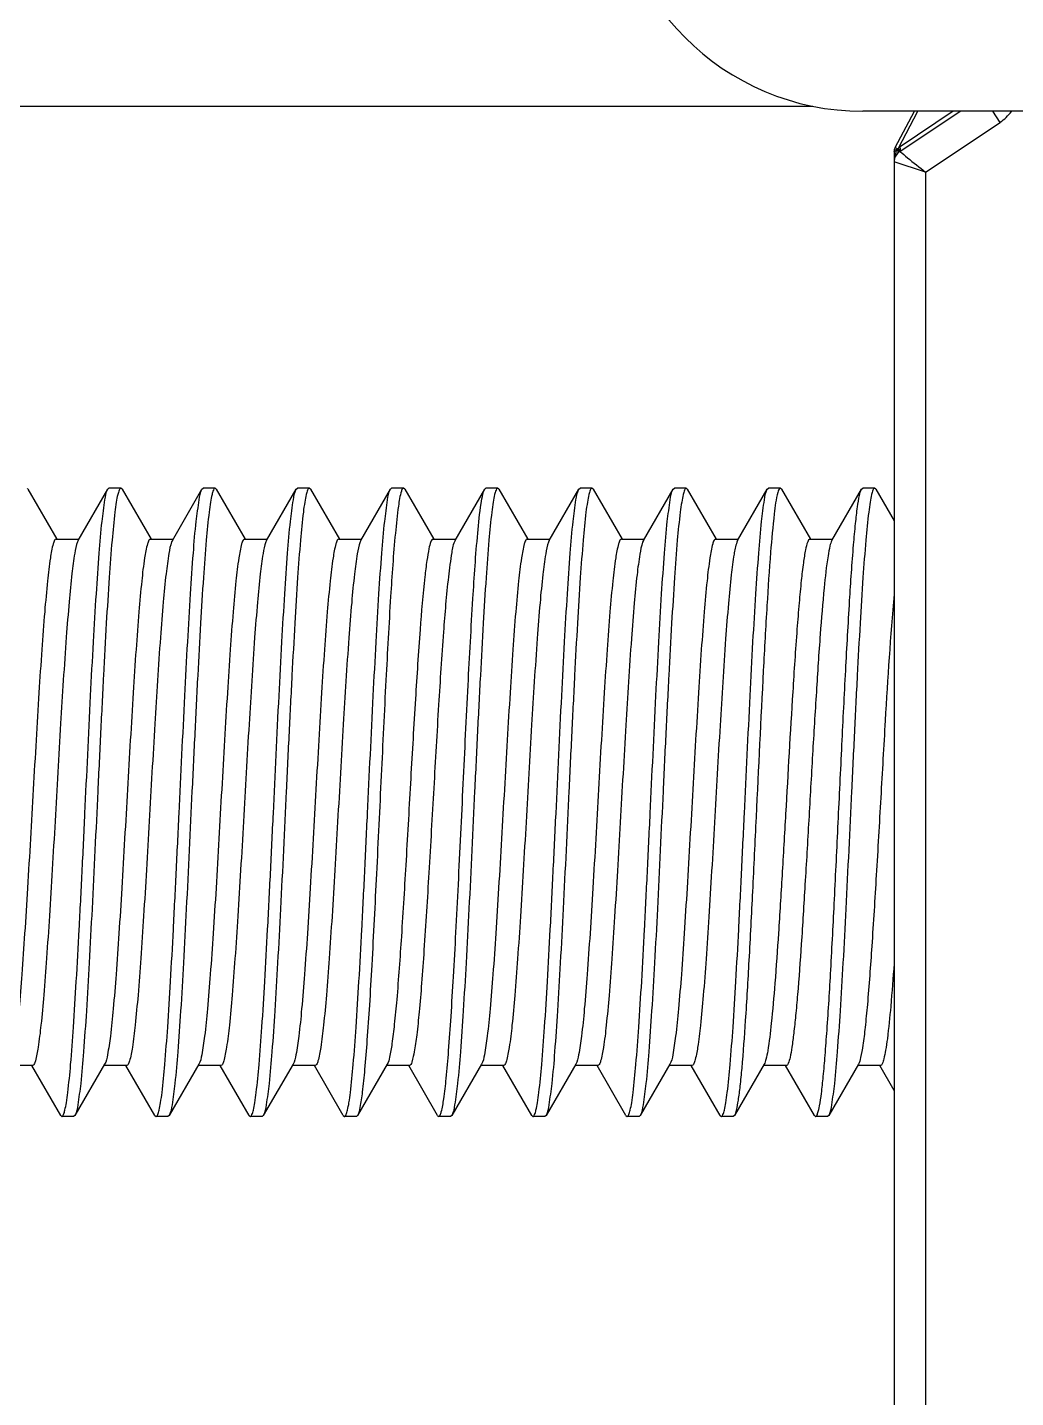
# Model space of a CAD drawing. Extents: x 1247970 to 1725648, y 860327 to 1277876.
# Drawn here: x 1334875.7 to 1334955.8, y 1196593.6 to 1196704.6 of the extents above; entities that cross this region are included whole.
import ezdxf

# ---------------------------------------------------------------- set-up
doc = ezdxf.new("R2010")
doc.units = 0
doc.header["$LTSCALE"] = 1000
doc.header["$MEASUREMENT"] = 0
doc.layers.get('0').update_dxf_attribs({"color": 254})
doc.layers.add('TK', color=4, linetype='Continuous')

# ---------------------------------------------------------------- blocks, each defined once
blk = doc.blocks.new('A$C63786A89')
at = {"linetype": 'Continuous'}
for p, q in [((-1986.26, 4054.46), (1922.29, 4054.46)), ((1941.61, 4054.06), (1926.34, 4054.06)), ((1928.97, 4051.12), (1930.52, 4054.06)), ((1929.23, 4051.08), (1930.8, 4054.06)), ((1929.34, 4050.79), (1934.23, 4054.06)), ((1933.68, 4054.06), (1929.37, 4051.19)), ((1937.48, 4053.16), (1936.88, 4054.06)), ((1931.43, 4049.13), (1937.48, 4053.16)), ((1928.88, 4050.76), (1928.88, 3946.18)), ((1928.97, 4051.12), (1929.18, 4051.01)), ((1929.04, 4050.95), (1929.09, 4050.97)), ((1929.09, 4050.97), (1929.16, 4051)), ((1929.18, 4051.01), (1929.16, 4051)), ((1929.21, 4050.86), (1929.16, 4051)), ((1929.23, 4051.08), (1929.18, 4051.01)), ((1929.23, 4050.88), (1929.18, 4051.01)), ((1929.28, 4050.93), (1929.23, 4051.08)), ((1929.41, 4051.01), (1929.37, 4051.19)), ((1931.43, 4049.13), (1928.88, 4049.95)), ((1931.43, 4049.13), (1931.43, 3946.99)), ((1858.68, 4023.43), (1858.64, 4023.48)), ((1858.68, 4023.43), (1861.02, 4019.39)), ((1862.75, 4019.29), (1865.15, 4023.43)), ((1865.15, 4023.43), (1865.25, 4023.51)), ((1866.21, 4023.51), (1865.25, 4023.51)), ((1866.21, 4023.51), (1865.25, 4023.51)), ((1866.21, 4023.51), (1866.2, 4023.51)), ((1866.31, 4023.43), (1866.21, 4023.51)), ((1866.31, 4023.43), (1868.66, 4019.39)), ((1870.39, 4019.29), (1872.79, 4023.43)), ((1872.79, 4023.43), (1872.89, 4023.51)), ((1873.85, 4023.51), (1872.89, 4023.51)), ((1873.85, 4023.51), (1872.89, 4023.51)), ((1873.85, 4023.51), (1873.83, 4023.51)), ((1873.95, 4023.43), (1873.85, 4023.51)), ((1873.95, 4023.43), (1876.3, 4019.39)), ((1878.03, 4019.29), (1880.43, 4023.43)), ((1880.43, 4023.43), (1880.53, 4023.51)), ((1881.48, 4023.51), (1880.53, 4023.51)), ((1881.48, 4023.51), (1880.53, 4023.51)), ((1881.48, 4023.51), (1881.47, 4023.51)), ((1881.58, 4023.43), (1881.48, 4023.51)), ((1881.58, 4023.43), (1883.93, 4019.39)), ((1885.66, 4019.29), (1888.06, 4023.43)), ((1888.06, 4023.43), (1888.16, 4023.51)), ((1889.12, 4023.51), (1888.16, 4023.51)), ((1889.12, 4023.51), (1888.16, 4023.51)), ((1889.22, 4023.43), (1889.12, 4023.51)), ((1889.22, 4023.43), (1891.57, 4019.39)), ((1893.3, 4019.29), (1895.7, 4023.43)), ((1895.7, 4023.43), (1895.8, 4023.51)), ((1896.75, 4023.51), (1895.8, 4023.51)), ((1896.75, 4023.51), (1895.8, 4023.51)), ((1896.75, 4023.51), (1896.74, 4023.51)), ((1896.85, 4023.43), (1896.75, 4023.51)), ((1896.85, 4023.43), (1899.2, 4019.39)), ((1900.93, 4019.29), (1903.33, 4023.43)), ((1903.33, 4023.43), (1903.43, 4023.51)), ((1904.39, 4023.51), (1903.43, 4023.51)), ((1904.39, 4023.51), (1903.43, 4023.51)), ((1904.39, 4023.51), (1904.37, 4023.51)), ((1904.49, 4023.43), (1904.39, 4023.51)), ((1904.49, 4023.43), (1906.84, 4019.39)), ((1908.57, 4019.29), (1910.97, 4023.43)), ((1910.97, 4023.43), (1911.07, 4023.51)), ((1912.02, 4023.51), (1911.07, 4023.51)), ((1912.02, 4023.51), (1911.07, 4023.51)), ((1912.02, 4023.51), (1912.01, 4023.51)), ((1912.12, 4023.43), (1912.02, 4023.51)), ((1912.12, 4023.43), (1914.47, 4019.39)), ((1916.2, 4019.29), (1918.6, 4023.43)), ((1918.6, 4023.43), (1918.7, 4023.51)), ((1919.66, 4023.51), (1918.7, 4023.51)), ((1919.66, 4023.51), (1918.7, 4023.51)), ((1919.76, 4023.43), (1919.66, 4023.51)), ((1919.76, 4023.43), (1922.11, 4019.39)), ((1923.84, 4019.29), (1926.24, 4023.43)), ((1926.24, 4023.43), (1926.34, 4023.51)), ((1927.29, 4023.51), (1926.34, 4023.51)), ((1927.29, 4023.51), (1926.34, 4023.51)), ((1927.29, 4023.51), (1927.28, 4023.51)), ((1927.39, 4023.43), (1927.29, 4023.51)), ((1927.39, 4023.43), (1928.88, 4020.87)), ((1860.97, 4019.39), (1862.81, 4019.39)), ((1862.75, 4019.29), (1862.7, 4019.18)), ((1868.6, 4019.39), (1870.45, 4019.39)), ((1870.39, 4019.29), (1870.33, 4019.17)), ((1876.24, 4019.39), (1878.09, 4019.39)), ((1878.03, 4019.29), (1877.97, 4019.17)), ((1883.87, 4019.39), (1885.72, 4019.39)), ((1885.66, 4019.29), (1885.6, 4019.16)), ((1891.51, 4019.39), (1893.36, 4019.39)), ((1899.14, 4019.39), (1900.99, 4019.39)), ((1900.93, 4019.29), (1900.87, 4019.15)), ((1906.78, 4019.39), (1908.63, 4019.39)), ((1908.57, 4019.29), (1908.5, 4019.14)), ((1914.41, 4019.39), (1916.26, 4019.39)), ((1916.2, 4019.29), (1916.14, 4019.14)), ((1922.05, 4019.39), (1923.9, 4019.39)), ((1859.06, 3976.73), (1857.21, 3976.73)), ((1861.34, 3972.7), (1859, 3976.73)), ((1864.9, 3976.84), (1862.49, 3972.7)), ((1866.69, 3976.73), (1864.84, 3976.73)), ((1868.97, 3972.7), (1866.63, 3976.73)), ((1872.54, 3976.84), (1870.13, 3972.7)), ((1874.33, 3976.73), (1872.48, 3976.73)), ((1876.61, 3972.7), (1874.27, 3976.73)), ((1880.17, 3976.84), (1877.76, 3972.7)), ((1881.96, 3976.73), (1880.11, 3976.73)), ((1884.24, 3972.7), (1881.9, 3976.73)), ((1887.81, 3976.84), (1885.4, 3972.7)), ((1889.6, 3976.73), (1887.75, 3976.73)), ((1891.88, 3972.7), (1889.54, 3976.73)), ((1895.44, 3976.84), (1893.03, 3972.7)), ((1897.23, 3976.73), (1895.38, 3976.73)), ((1899.51, 3972.7), (1897.17, 3976.73)), ((1903.08, 3976.84), (1900.67, 3972.7)), ((1904.87, 3976.73), (1903.02, 3976.73)), ((1907.15, 3972.7), (1904.81, 3976.73)), ((1910.71, 3976.84), (1908.31, 3972.7)), ((1912.5, 3976.73), (1910.66, 3976.73)), ((1914.78, 3972.7), (1912.44, 3976.73)), ((1918.35, 3976.84), (1915.94, 3972.7)), ((1920.14, 3976.73), (1918.29, 3976.73)), ((1922.42, 3972.7), (1920.08, 3976.73)), ((1925.99, 3976.84), (1923.58, 3972.7)), ((1927.78, 3976.73), (1925.93, 3976.73)), ((1928.88, 3974.72), (1927.72, 3976.73)), ((1861.34, 3972.7), (1861.44, 3972.61)), ((1862.39, 3972.61), (1861.44, 3972.61)), ((1862.39, 3972.61), (1861.44, 3972.61)), ((1861.44, 3972.61), (1861.45, 3972.61)), ((1862.49, 3972.7), (1862.39, 3972.61)), ((1868.97, 3972.7), (1869.07, 3972.61)), ((1870.03, 3972.61), (1869.07, 3972.61)), ((1870.03, 3972.61), (1869.07, 3972.61)), ((1869.07, 3972.61), (1869.09, 3972.61)), ((1870.13, 3972.7), (1870.03, 3972.61)), ((1876.61, 3972.7), (1876.71, 3972.61)), ((1877.66, 3972.61), (1876.71, 3972.61)), ((1877.66, 3972.61), (1876.71, 3972.61)), ((1876.71, 3972.61), (1876.72, 3972.61)), ((1877.76, 3972.7), (1877.66, 3972.61)), ((1884.24, 3972.7), (1884.34, 3972.61)), ((1885.3, 3972.61), (1884.34, 3972.61)), ((1885.3, 3972.61), (1884.34, 3972.61)), ((1884.34, 3972.61), (1884.36, 3972.61)), ((1885.4, 3972.7), (1885.3, 3972.61)), ((1891.88, 3972.7), (1891.98, 3972.61)), ((1892.93, 3972.61), (1891.98, 3972.61)), ((1892.93, 3972.61), (1891.98, 3972.61)), ((1891.98, 3972.61), (1891.99, 3972.61)), ((1893.03, 3972.7), (1892.93, 3972.61)), ((1899.51, 3972.7), (1899.61, 3972.61)), ((1900.57, 3972.61), (1899.61, 3972.61)), ((1900.57, 3972.61), (1899.61, 3972.61)), ((1899.61, 3972.61), (1899.63, 3972.61)), ((1900.67, 3972.7), (1900.57, 3972.61)), ((1907.15, 3972.7), (1907.25, 3972.61)), ((1908.21, 3972.61), (1907.25, 3972.61)), ((1908.21, 3972.61), (1907.25, 3972.61)), ((1907.25, 3972.61), (1907.26, 3972.61)), ((1908.31, 3972.7), (1908.21, 3972.61)), ((1914.78, 3972.7), (1914.89, 3972.61)), ((1915.84, 3972.61), (1914.89, 3972.61)), ((1915.84, 3972.61), (1914.89, 3972.61)), ((1914.89, 3972.61), (1914.9, 3972.61)), ((1915.94, 3972.7), (1915.84, 3972.61)), ((1922.42, 3972.7), (1922.52, 3972.61)), ((1923.48, 3972.61), (1922.52, 3972.61)), ((1923.48, 3972.61), (1922.52, 3972.61)), ((1922.52, 3972.61), (1922.53, 3972.61)), ((1923.58, 3972.7), (1923.48, 3972.61))]:
    blk.add_line(p, q, dxfattribs=at)
for centre, radius, start, end in [((1926.34, 4074.42), 20.36, 180, 270), ((1935.5, 4056.13), 3.56, 303.6901, 324.1236), ((1929.9, 4049.95), 1.02, 123.6901, 180), ((1929.25, 4050.53), 0.469, 121.1791, 124.2817), ((1929.3, 4050.44), 0.566, 117.0869, 121.1384), ((1930.65, 4050.1), 1.75, 155.3163, 159.6423), ((1930.49, 4050.17), 1.57, 151.9882, 155.2929), ((1930.37, 4050.23), 1.44, 147.9596, 151.995), ((1930.36, 4049.71), 1.77, 123.6772, 129.4206)]:
    blk.add_arc(centre, radius, start, end, dxfattribs=at)
for points in [[(1928.88, 4050.76), (1928.88, 4050.82), (1928.94, 4050.88), (1928.99, 4050.92)], [(1928.92, 4050.35), (1928.9, 4050.22), (1928.88, 4050.08), (1928.88, 4049.95)], [(1928.97, 4051.12), (1928.93, 4051.05), (1928.89, 4050.97), (1928.89, 4050.89)], [(1929.01, 4050.7), (1928.97, 4050.59), (1928.94, 4050.47), (1928.92, 4050.35)], [(1929.19, 4050.68), (1929.24, 4050.72), (1929.23, 4050.8), (1929.21, 4050.86)], [(1929.4, 4050.88), (1929.41, 4050.92), (1929.41, 4050.97), (1929.41, 4051.01)]]:
    blk.add_open_spline(points, degree=3, dxfattribs=at)
for points, knots in [([(1928.89, 4050.89), (1928.89, 4050.87), (1928.9, 4050.83), (1928.91, 4050.8), (1928.92, 4050.78)], [0, 0, 0, 0, 0.48312, 1, 1, 1, 1]), ([(1929.22, 4050.7), (1929.25, 4050.73), (1929.25, 4050.8), (1929.24, 4050.86), (1929.23, 4050.88)], [0, 0, 0, 0, 0.668538, 1, 1, 1, 1]), ([(1929.26, 4050.73), (1929.27, 4050.74), (1929.28, 4050.77), (1929.29, 4050.79), (1929.29, 4050.81)], [0, 0, 0, 0, 0.464051, 1, 1, 1, 1]), ([(1929.29, 4050.81), (1929.29, 4050.83), (1929.29, 4050.87), (1929.29, 4050.91), (1929.28, 4050.93)], [0, 0, 0, 0, 0.453877, 1, 1, 1, 1]), ([(1929.34, 4050.79), (1929.56, 4050.65), (1930.23, 4050.05), (1930.94, 4049.52), (1931.43, 4049.13)], [0, 0, 0, 0, 0.301655, 1, 1, 1, 1]), ([(1861.45, 3972.61), (1861.51, 3972.63), (1861.61, 3972.83), (1861.7, 3973.19), (1861.82, 3973.8), (1861.98, 3975.02), (1862.18, 3977.07), (1862.4, 3980.07), (1862.62, 3983.72), (1862.85, 3987.89), (1863.08, 3992.43), (1863.38, 3998.73), (1863.67, 4004.97), (1863.98, 4010.9), (1864.21, 4014.76), (1864.44, 4018.02), (1864.64, 4020.57), (1864.88, 4022.27), (1865.01, 4023.17), (1865.15, 4023.43)], [0, 0, 0, 0, 0.003611, 0.011258, 0.023208, 0.03942, 0.084105, 0.14379, 0.216353, 0.299191, 0.389315, 0.483472, 0.67029, 0.756211, 0.83293, 0.897689, 0.948176, 0.982622, 1, 1, 1, 1]), ([(1866.2, 4023.51), (1866.14, 4023.5), (1866.04, 4023.29), (1865.94, 4022.94), (1865.83, 4022.32), (1865.67, 4021.1), (1865.47, 4019.06), (1865.25, 4016.06), (1865.02, 4012.4), (1864.8, 4008.23), (1864.57, 4003.69), (1864.27, 3997.39), (1863.97, 3991.15), (1863.66, 3985.22), (1863.44, 3981.36), (1863.21, 3978.1), (1863.01, 3975.55), (1862.77, 3973.85), (1862.64, 3972.95), (1862.49, 3972.7)], [0, 0, 0, 0, 0.003604, 0.011244, 0.023189, 0.039398, 0.084082, 0.143773, 0.216343, 0.29919, 0.389329, 0.483504, 0.67034, 0.756264, 0.832985, 0.897741, 0.948217, 0.982646, 1, 1, 1, 1]), ([(1869.09, 3972.61), (1869.15, 3972.63), (1869.24, 3972.83), (1869.34, 3973.19), (1869.45, 3973.8), (1869.62, 3975.02), (1869.81, 3977.07), (1870.03, 3980.07), (1870.26, 3983.72), (1870.48, 3987.89), (1870.71, 3992.43), (1871.01, 3998.73), (1871.31, 4004.97), (1871.62, 4010.9), (1871.84, 4014.76), (1872.07, 4018.02), (1872.27, 4020.57), (1872.52, 4022.27), (1872.64, 4023.17), (1872.79, 4023.43)], [0, 0, 0, 0, 0.003611, 0.011257, 0.023207, 0.039418, 0.084101, 0.143787, 0.21635, 0.299186, 0.389306, 0.483464, 0.670281, 0.756199, 0.832917, 0.89768, 0.948171, 0.982621, 1, 1, 1, 1]), ([(1873.83, 4023.51), (1873.77, 4023.5), (1873.68, 4023.29), (1873.58, 4022.94), (1873.47, 4022.32), (1873.3, 4021.1), (1873.11, 4019.06), (1872.88, 4016.06), (1872.66, 4012.4), (1872.43, 4008.23), (1872.21, 4003.69), (1871.9, 3997.39), (1871.61, 3991.15), (1871.3, 3985.22), (1871.08, 3981.36), (1870.85, 3978.1), (1870.64, 3975.55), (1870.4, 3973.85), (1870.28, 3972.95), (1870.13, 3972.7)], [0, 0, 0, 0, 0.003605, 0.011246, 0.023191, 0.0394, 0.084084, 0.143776, 0.216347, 0.299194, 0.38933, 0.483503, 0.670342, 0.756264, 0.832983, 0.89774, 0.948218, 0.982647, 1, 1, 1, 1]), ([(1876.72, 3972.61), (1876.78, 3972.63), (1876.88, 3972.83), (1876.97, 3973.19), (1877.09, 3973.8), (1877.25, 3975.02), (1877.45, 3977.07), (1877.67, 3980.07), (1877.89, 3983.72), (1878.12, 3987.89), (1878.35, 3992.43), (1878.65, 3998.73), (1878.94, 4004.97), (1879.26, 4010.9), (1879.48, 4014.76), (1879.71, 4018.02), (1879.91, 4020.57), (1880.15, 4022.27), (1880.28, 4023.17), (1880.43, 4023.43)], [0, 0, 0, 0, 0.00361, 0.011256, 0.023205, 0.039417, 0.084101, 0.143788, 0.216352, 0.299186, 0.389308, 0.483468, 0.670285, 0.756201, 0.83292, 0.897682, 0.948173, 0.982622, 1, 1, 1, 1]), ([(1881.47, 4023.51), (1881.41, 4023.5), (1881.31, 4023.29), (1881.21, 4022.94), (1881.1, 4022.32), (1880.94, 4021.1), (1880.74, 4019.06), (1880.52, 4016.06), (1880.3, 4012.4), (1880.07, 4008.23), (1879.84, 4003.69), (1879.54, 3997.39), (1879.25, 3991.15), (1878.93, 3985.22), (1878.71, 3981.36), (1878.48, 3978.1), (1878.28, 3975.55), (1878.04, 3973.85), (1877.91, 3972.95), (1877.76, 3972.7)], [0, 0, 0, 0, 0.003606, 0.011247, 0.023193, 0.039402, 0.084085, 0.143775, 0.216347, 0.299194, 0.389328, 0.483499, 0.670339, 0.756262, 0.83298, 0.897737, 0.948216, 0.982646, 1, 1, 1, 1]), ([(1884.36, 3972.61), (1884.42, 3972.63), (1884.51, 3972.83), (1884.61, 3973.19), (1884.72, 3973.8), (1884.89, 3975.02), (1885.08, 3977.07), (1885.3, 3980.07), (1885.53, 3983.72), (1885.76, 3987.89), (1885.98, 3992.43), (1886.28, 3998.73), (1886.58, 4004.97), (1886.89, 4010.9), (1887.11, 4014.76), (1887.34, 4018.02), (1887.55, 4020.57), (1887.79, 4022.27), (1887.91, 4023.17), (1888.06, 4023.43)], [0, 0, 0, 0, 0.003609, 0.011254, 0.023202, 0.039413, 0.084098, 0.143785, 0.216347, 0.299181, 0.389307, 0.483468, 0.670283, 0.7562, 0.832921, 0.897683, 0.948173, 0.982621, 1, 1, 1, 1]), ([(1888.95, 4023.28), (1888.82, 4022.89), (1888.66, 4021.74), (1888.53, 4020.61), (1888.46, 4019.87)], [0, 0, 0, 0, 0.358494, 1, 1, 1, 1]), ([(1889.12, 4023.51), (1889.1, 4023.51), (1889.01, 4023.47), (1888.98, 4023.36), (1888.95, 4023.28)], [0, 0, 0, 0, 0.148189, 1, 1, 1, 1]), ([(1896.74, 4023.51), (1896.68, 4023.5), (1896.58, 4023.29), (1896.49, 4022.94), (1896.37, 4022.32), (1896.21, 4021.1), (1896.01, 4019.05), (1895.79, 4016.05), (1895.57, 4012.4), (1895.34, 4008.23), (1895.11, 4003.69), (1894.81, 3997.39), (1894.52, 3991.15), (1894.2, 3985.22), (1893.98, 3981.36), (1893.75, 3978.1), (1893.55, 3975.55), (1893.31, 3973.85), (1893.18, 3972.95), (1893.03, 3972.7)], [0, 0, 0, 0, 0.003608, 0.011253, 0.023202, 0.039415, 0.084106, 0.143801, 0.216374, 0.299221, 0.389354, 0.483524, 0.670354, 0.756271, 0.832987, 0.89774, 0.948216, 0.982646, 1, 1, 1, 1]), ([(1895.14, 4019.87), (1895.21, 4020.68), (1895.31, 4021.74), (1895.53, 4022.91), (1895.62, 4023.3), (1895.7, 4023.43)], [0, 0, 0, 0, 0.673256, 0.880713, 1, 1, 1, 1]), ([(1899.63, 3972.61), (1899.69, 3972.63), (1899.78, 3972.83), (1899.88, 3973.19), (1899.99, 3973.8), (1900.16, 3975.02), (1900.35, 3977.07), (1900.58, 3980.07), (1900.8, 3983.72), (1901.03, 3987.89), (1901.25, 3992.43), (1901.56, 3998.73), (1901.85, 4004.97), (1902.16, 4010.9), (1902.39, 4014.76), (1902.61, 4018.02), (1902.82, 4020.57), (1903.06, 4022.27), (1903.18, 4023.17), (1903.33, 4023.43)], [0, 0, 0, 0, 0.003613, 0.011262, 0.023215, 0.039429, 0.084119, 0.143808, 0.216372, 0.299207, 0.389327, 0.483483, 0.670291, 0.756204, 0.832921, 0.897681, 0.948171, 0.982621, 1, 1, 1, 1]), ([(1904.37, 4023.51), (1904.31, 4023.5), (1904.22, 4023.29), (1904.12, 4022.94), (1904.01, 4022.32), (1903.84, 4021.1), (1903.65, 4019.06), (1903.43, 4016.06), (1903.2, 4012.4), (1902.98, 4008.23), (1902.75, 4003.69), (1902.45, 3997.39), (1902.15, 3991.15), (1901.84, 3985.22), (1901.62, 3981.36), (1901.39, 3978.1), (1901.19, 3975.55), (1900.94, 3973.85), (1900.82, 3972.95), (1900.67, 3972.7)], [0, 0, 0, 0, 0.003604, 0.011244, 0.023189, 0.039397, 0.084077, 0.143765, 0.216335, 0.299184, 0.389325, 0.4835, 0.670337, 0.756263, 0.832984, 0.89774, 0.948216, 0.982646, 1, 1, 1, 1]), ([(1907.26, 3972.61), (1907.32, 3972.63), (1907.42, 3972.83), (1907.52, 3973.19), (1907.63, 3973.8), (1907.79, 3975.02), (1907.99, 3977.07), (1908.21, 3980.07), (1908.44, 3983.72), (1908.66, 3987.89), (1908.89, 3992.43), (1909.19, 3998.73), (1909.49, 4004.97), (1909.8, 4010.9), (1910.02, 4014.76), (1910.25, 4018.02), (1910.45, 4020.57), (1910.69, 4022.27), (1910.82, 4023.17), (1910.97, 4023.43)], [0, 0, 0, 0, 0.003611, 0.011258, 0.023209, 0.039422, 0.084107, 0.143792, 0.216356, 0.299194, 0.389317, 0.483473, 0.670291, 0.756211, 0.832929, 0.897688, 0.948175, 0.982622, 1, 1, 1, 1]), ([(1912.01, 4023.51), (1911.95, 4023.5), (1911.86, 4023.29), (1911.76, 4022.94), (1911.65, 4022.32), (1911.48, 4021.1), (1911.28, 4019.06), (1911.06, 4016.06), (1910.84, 4012.4), (1910.61, 4008.23), (1910.38, 4003.69), (1910.08, 3997.39), (1909.79, 3991.15), (1909.48, 3985.22), (1909.25, 3981.36), (1909.02, 3978.1), (1908.82, 3975.55), (1908.58, 3973.85), (1908.45, 3972.95), (1908.31, 3972.7)], [0, 0, 0, 0, 0.003604, 0.011244, 0.023189, 0.039398, 0.084082, 0.143773, 0.216344, 0.299191, 0.38933, 0.483504, 0.670341, 0.756264, 0.832985, 0.897741, 0.948217, 0.982646, 1, 1, 1, 1]), ([(1914.9, 3972.61), (1914.96, 3972.63), (1915.05, 3972.83), (1915.15, 3973.19), (1915.26, 3973.8), (1915.43, 3975.02), (1915.62, 3977.07), (1915.85, 3980.07), (1916.07, 3983.72), (1916.3, 3987.89), (1916.52, 3992.43), (1916.83, 3998.73), (1917.12, 4004.97), (1917.43, 4010.9), (1917.66, 4014.76), (1917.89, 4018.02), (1918.09, 4020.57), (1918.33, 4022.27), (1918.45, 4023.17), (1918.6, 4023.43)], [0, 0, 0, 0, 0.003611, 0.011257, 0.023207, 0.039418, 0.084101, 0.143787, 0.21635, 0.299185, 0.389306, 0.483463, 0.670281, 0.756199, 0.832917, 0.897679, 0.948171, 0.982621, 1, 1, 1, 1]), ([(1919.46, 4023.18), (1919.3, 4022.62), (1919.11, 4020.99), (1918.82, 4017.94), (1918.55, 4013.7), (1918.37, 4010.51), (1918.28, 4008.75)], [0, 0, 0, 0, 0.121434, 0.337609, 0.636283, 1, 1, 1, 1]), ([(1919.66, 4023.51), (1919.64, 4023.51), (1919.52, 4023.44), (1919.5, 4023.29), (1919.46, 4023.18)], [0, 0, 0, 0, 0.133974, 1, 1, 1, 1]), ([(1927.28, 4023.51), (1927.22, 4023.5), (1927.13, 4023.29), (1927.03, 4022.94), (1926.92, 4022.32), (1926.75, 4021.1), (1926.56, 4019.06), (1926.33, 4016.06), (1926.11, 4012.4), (1925.88, 4008.23), (1925.66, 4003.69), (1925.35, 3997.39), (1925.06, 3991.15), (1924.75, 3985.22), (1924.52, 3981.36), (1924.29, 3978.1), (1924.09, 3975.55), (1923.85, 3973.85), (1923.73, 3972.95), (1923.58, 3972.7)], [0, 0, 0, 0, 0.003605, 0.011247, 0.023192, 0.039401, 0.084084, 0.143773, 0.216344, 0.299192, 0.389326, 0.483496, 0.670337, 0.756261, 0.832979, 0.897736, 0.948215, 0.982646, 1, 1, 1, 1]), ([(1924.96, 4008.75), (1925.06, 4010.64), (1925.24, 4014.03), (1925.51, 4018), (1925.74, 4020.53), (1925.89, 4021.87), (1926.04, 4022.79), (1926.15, 4023.28), (1926.24, 4023.43)], [0, 0, 0, 0, 0.383711, 0.690971, 0.809132, 0.900843, 0.964663, 1, 1, 1, 1]), ([(1860.97, 4019.39), (1860.91, 4019.39), (1860.8, 4019.24), (1860.65, 4018.75), (1860.45, 4017.62), (1860.24, 4015.8), (1860.02, 4013.32), (1859.79, 4010.3), (1859.57, 4006.84), (1859.34, 4003.05), (1859.04, 3997.78), (1858.74, 3992.55), (1858.43, 3987.56), (1858.21, 3984.29), (1857.98, 3981.53), (1857.78, 3979.34), (1857.54, 3977.86), (1857.4, 3977.07), (1857.27, 3976.84)], [0, 0, 0, 0, 0.003517, 0.010775, 0.037956, 0.081619, 0.140319, 0.211991, 0.294074, 0.383625, 0.477427, 0.664262, 0.750578, 0.827956, 0.893627, 0.945255, 0.981055, 1, 1, 1, 1]), ([(1862.7, 4019.18), (1862.58, 4018.88), (1862.43, 4018.01), (1862.21, 4016.39), (1862, 4014.13), (1861.68, 4010.08), (1861.31, 4004.15), (1860.96, 3997.87), (1860.66, 3992.67), (1860.43, 3988.97), (1860.21, 3985.58), (1859.99, 3982.64), (1859.77, 3980.22), (1859.56, 3978.45), (1859.36, 3977.36), (1859.22, 3976.88), (1859.11, 3976.73), (1859.06, 3976.73)], [0, 0, 0, 0, 0.02248, 0.061256, 0.11515, 0.182336, 0.346885, 0.532177, 0.624601, 0.712557, 0.792976, 0.863058, 0.920372, 0.96296, 0.989462, 0.996546, 1, 1, 1, 1]), ([(1868.6, 4019.39), (1868.55, 4019.39), (1868.44, 4019.24), (1868.29, 4018.75), (1868.08, 4017.62), (1867.88, 4015.8), (1867.65, 4013.32), (1867.43, 4010.3), (1867.2, 4006.84), (1866.98, 4003.05), (1866.67, 3997.78), (1866.38, 3992.55), (1866.07, 3987.56), (1865.85, 3984.29), (1865.62, 3981.53), (1865.41, 3979.34), (1865.18, 3977.86), (1865.04, 3977.07), (1864.9, 3976.84)], [0, 0, 0, 0, 0.003516, 0.010772, 0.037949, 0.081609, 0.140308, 0.211978, 0.294061, 0.383612, 0.477416, 0.664254, 0.750571, 0.827952, 0.893624, 0.945254, 0.981055, 1, 1, 1, 1]), ([(1870.33, 4019.17), (1870.22, 4018.87), (1870.06, 4018), (1869.84, 4016.38), (1869.63, 4014.11), (1869.31, 4010.05), (1868.94, 4004.13), (1868.59, 3997.85), (1868.29, 3992.66), (1868.07, 3988.96), (1867.85, 3985.57), (1867.63, 3982.63), (1867.4, 3980.22), (1867.2, 3978.45), (1867, 3977.35), (1866.85, 3976.88), (1866.74, 3976.73), (1866.69, 3976.73)], [0, 0, 0, 0, 0.022619, 0.06151, 0.115493, 0.182737, 0.347318, 0.53255, 0.624919, 0.712813, 0.793168, 0.863188, 0.920449, 0.962995, 0.989471, 0.996548, 1, 1, 1, 1]), ([(1876.24, 4019.39), (1876.19, 4019.39), (1876.07, 4019.24), (1875.92, 4018.75), (1875.72, 4017.62), (1875.51, 4015.8), (1875.29, 4013.32), (1875.07, 4010.3), (1874.84, 4006.84), (1874.61, 4003.05), (1874.31, 3997.78), (1874.02, 3992.55), (1873.71, 3987.56), (1873.48, 3984.29), (1873.25, 3981.53), (1873.05, 3979.34), (1872.81, 3977.86), (1872.67, 3977.07), (1872.54, 3976.84)], [0, 0, 0, 0, 0.003516, 0.010771, 0.037949, 0.081609, 0.140308, 0.211978, 0.294061, 0.383613, 0.477416, 0.664254, 0.750571, 0.827952, 0.893624, 0.945254, 0.981055, 1, 1, 1, 1]), ([(1877.97, 4019.17), (1877.85, 4018.86), (1877.69, 4017.99), (1877.48, 4016.36), (1877.26, 4014.09), (1876.95, 4010.03), (1876.58, 4004.11), (1876.22, 3997.83), (1875.93, 3992.64), (1875.7, 3988.95), (1875.48, 3985.56), (1875.26, 3982.62), (1875.04, 3980.21), (1874.83, 3978.45), (1874.63, 3977.35), (1874.49, 3976.88), (1874.38, 3976.73), (1874.33, 3976.73)], [0, 0, 0, 0, 0.022758, 0.061765, 0.115835, 0.183137, 0.34775, 0.532922, 0.625237, 0.713069, 0.79336, 0.863318, 0.920525, 0.96303, 0.98948, 0.99655, 1, 1, 1, 1]), ([(1883.87, 4019.39), (1883.82, 4019.39), (1883.71, 4019.24), (1883.56, 4018.75), (1883.36, 4017.62), (1883.15, 4015.8), (1882.92, 4013.32), (1882.7, 4010.3), (1882.47, 4006.84), (1882.25, 4003.05), (1881.95, 3997.78), (1881.65, 3992.55), (1881.34, 3987.56), (1881.12, 3984.29), (1880.89, 3981.53), (1880.68, 3979.34), (1880.45, 3977.86), (1880.31, 3977.07), (1880.17, 3976.84)], [0, 0, 0, 0, 0.003516, 0.010771, 0.037949, 0.081609, 0.140308, 0.211978, 0.294061, 0.383613, 0.477416, 0.664254, 0.750571, 0.827952, 0.893624, 0.945254, 0.981055, 1, 1, 1, 1]), ([(1885.6, 4019.16), (1885.48, 4018.86), (1885.33, 4017.98), (1885.11, 4016.35), (1884.9, 4014.07), (1884.58, 4010.01), (1884.21, 4004.09), (1883.86, 3997.81), (1883.56, 3992.63), (1883.34, 3988.93), (1883.11, 3985.56), (1882.9, 3982.62), (1882.67, 3980.21), (1882.47, 3978.44), (1882.27, 3977.35), (1882.12, 3976.88), (1882.01, 3976.73), (1881.96, 3976.73)], [0, 0, 0, 0, 0.022896, 0.062019, 0.116177, 0.183537, 0.348182, 0.533293, 0.625555, 0.713325, 0.793551, 0.863448, 0.920602, 0.963066, 0.989489, 0.996553, 1, 1, 1, 1]), ([(1888.46, 4019.87), (1888.3, 4018.16), (1888.03, 4014.2), (1887.67, 4007.65), (1887.31, 4000.16), (1886.94, 3992.46), (1886.63, 3986.26), (1886.37, 3981.77), (1886.18, 3978.95), (1885.99, 3976.6), (1885.82, 3974.77), (1885.63, 3973.54), (1885.51, 3972.89), (1885.4, 3972.7)], [0, 0, 0, 0, 0.108797, 0.252163, 0.416078, 0.584483, 0.740878, 0.809691, 0.869935, 0.920138, 0.959081, 0.985857, 1, 1, 1, 1]), ([(1891.51, 4019.39), (1891.42, 4019.39), (1891.28, 4019.05), (1891.15, 4018.52), (1890.99, 4017.53), (1890.9, 4016.78), (1890.85, 4016.34)], [0, 0, 0, 0, 0.0808, 0.272207, 0.580091, 1, 1, 1, 1]), ([(1891.99, 3972.61), (1892.04, 3972.62), (1892.12, 3972.77), (1892.26, 3973.22), (1892.43, 3974.24), (1892.61, 3975.88), (1892.8, 3978.11), (1892.99, 3980.86), (1893.18, 3984.06), (1893.38, 3987.62), (1893.64, 3992.83), (1893.96, 3999.5), (1894.33, 4007.23), (1894.7, 4014), (1894.97, 4018.11), (1895.14, 4019.87)], [0, 0, 0, 0, 0.003066, 0.009179, 0.031386, 0.066684, 0.114239, 0.172843, 0.240983, 0.316896, 0.398604, 0.570787, 0.739704, 0.887881, 1, 1, 1, 1]), ([(1893.3, 4019.29), (1893.13, 4018.99), (1892.98, 4017.97), (1892.83, 4017), (1892.76, 4016.34)], [0, 0, 0, 0, 0.338142, 1, 1, 1, 1]), ([(1899.14, 4019.39), (1899.09, 4019.39), (1898.98, 4019.24), (1898.83, 4018.75), (1898.63, 4017.62), (1898.42, 4015.8), (1898.19, 4013.32), (1897.97, 4010.3), (1897.75, 4006.84), (1897.52, 4003.05), (1897.22, 3997.78), (1896.92, 3992.55), (1896.61, 3987.56), (1896.39, 3984.29), (1896.16, 3981.53), (1895.95, 3979.34), (1895.72, 3977.86), (1895.58, 3977.07), (1895.44, 3976.84)], [0, 0, 0, 0, 0.003516, 0.010771, 0.037949, 0.081609, 0.140308, 0.211978, 0.294061, 0.383613, 0.477416, 0.664254, 0.750571, 0.827952, 0.893624, 0.945254, 0.981055, 1, 1, 1, 1]), ([(1900.87, 4019.15), (1900.75, 4018.84), (1900.6, 4017.96), (1900.38, 4016.31), (1900.16, 4014.03), (1899.85, 4009.97), (1899.48, 4004.05), (1899.13, 3997.78), (1898.83, 3992.6), (1898.61, 3988.91), (1898.38, 3985.54), (1898.17, 3982.6), (1897.94, 3980.2), (1897.74, 3978.44), (1897.54, 3977.35), (1897.39, 3976.88), (1897.28, 3976.73), (1897.23, 3976.73)], [0, 0, 0, 0, 0.023173, 0.062527, 0.116859, 0.184335, 0.349044, 0.534034, 0.626189, 0.713835, 0.793933, 0.863707, 0.920754, 0.963136, 0.989507, 0.996557, 1, 1, 1, 1]), ([(1906.78, 4019.39), (1906.73, 4019.39), (1906.62, 4019.24), (1906.47, 4018.75), (1906.26, 4017.62), (1906.05, 4015.8), (1905.83, 4013.32), (1905.61, 4010.3), (1905.38, 4006.84), (1905.15, 4003.05), (1904.85, 3997.78), (1904.56, 3992.55), (1904.25, 3987.56), (1904.02, 3984.29), (1903.8, 3981.53), (1903.59, 3979.34), (1903.36, 3977.86), (1903.22, 3977.07), (1903.08, 3976.84)], [0, 0, 0, 0, 0.003516, 0.010771, 0.037949, 0.081609, 0.140308, 0.211978, 0.294061, 0.383613, 0.477416, 0.664254, 0.750571, 0.827952, 0.893624, 0.945254, 0.981055, 1, 1, 1, 1]), ([(1908.5, 4019.14), (1908.39, 4018.83), (1908.23, 4017.95), (1908.01, 4016.3), (1907.8, 4014.01), (1907.48, 4009.95), (1907.12, 4004.03), (1906.76, 3997.76), (1906.46, 3992.58), (1906.24, 3988.89), (1906.02, 3985.53), (1905.8, 3982.6), (1905.58, 3980.2), (1905.38, 3978.44), (1905.18, 3977.35), (1905.03, 3976.88), (1904.92, 3976.73), (1904.87, 3976.73)], [0, 0, 0, 0, 0.023312, 0.06278, 0.117199, 0.184734, 0.349474, 0.534403, 0.626505, 0.71409, 0.794123, 0.863837, 0.92083, 0.96317, 0.989516, 0.99656, 1, 1, 1, 1]), ([(1914.41, 4019.39), (1914.36, 4019.39), (1914.25, 4019.24), (1914.1, 4018.75), (1913.9, 4017.62), (1913.69, 4015.8), (1913.47, 4013.32), (1913.24, 4010.3), (1913.02, 4006.84), (1912.79, 4003.05), (1912.49, 3997.78), (1912.19, 3992.55), (1911.88, 3987.56), (1911.66, 3984.29), (1911.43, 3981.53), (1911.22, 3979.34), (1910.99, 3977.86), (1910.85, 3977.07), (1910.71, 3976.84)], [0, 0, 0, 0, 0.003516, 0.010771, 0.037949, 0.081609, 0.140308, 0.211978, 0.294061, 0.383613, 0.477416, 0.664254, 0.750572, 0.827952, 0.893624, 0.945254, 0.981055, 1, 1, 1, 1]), ([(1916.14, 4019.14), (1916.02, 4018.82), (1915.86, 4017.94), (1915.64, 4016.28), (1915.43, 4013.99), (1915.12, 4009.93), (1914.75, 4004.01), (1914.4, 3997.74), (1914.1, 3992.57), (1913.88, 3988.88), (1913.65, 3985.52), (1913.44, 3982.59), (1913.22, 3980.19), (1913.01, 3978.44), (1912.81, 3977.35), (1912.66, 3976.88), (1912.55, 3976.73), (1912.5, 3976.73)], [0, 0, 0, 0, 0.02345, 0.063033, 0.11754, 0.185131, 0.349903, 0.534772, 0.62682, 0.714344, 0.794313, 0.863966, 0.920906, 0.963205, 0.989525, 0.996562, 1, 1, 1, 1]), ([(1922.05, 4019.39), (1921.96, 4019.39), (1921.81, 4019.01), (1921.67, 4018.43), (1921.5, 4017.34), (1921.34, 4015.92), (1921.17, 4014.12), (1920.93, 4011.12), (1920.77, 4008.71), (1920.67, 4007.02)], [0, 0, 0, 0, 0.022065, 0.075173, 0.160602, 0.277059, 0.422357, 0.593607, 1, 1, 1, 1]), ([(1923.84, 4019.29), (1923.76, 4019.15), (1923.65, 4018.73), (1923.41, 4017.45), (1923.16, 4015.06), (1922.86, 4011.39), (1922.67, 4008.58), (1922.58, 4007.02)], [0, 0, 0, 0, 0.038609, 0.10461, 0.31585, 0.620996, 1, 1, 1, 1]), ([(1890.85, 4016.34), (1890.69, 4014.92), (1890.42, 4011.62), (1890.06, 4006.17), (1889.7, 3999.94), (1889.34, 3993.52), (1888.98, 3987.55), (1888.67, 3983.11), (1888.4, 3980.22), (1888.22, 3978.66), (1888.04, 3977.58), (1887.91, 3977.01), (1887.81, 3976.84)], [0, 0, 0, 0, 0.108102, 0.250375, 0.413121, 0.580603, 0.736627, 0.866121, 0.916895, 0.956659, 0.984511, 1, 1, 1, 1]), ([(1892.76, 4016.34), (1892.59, 4014.85), (1892.31, 4011.39), (1891.94, 4005.69), (1891.57, 3999.18), (1891.19, 3992.56), (1890.87, 3987.28), (1890.6, 3983.53), (1890.41, 3981.22), (1890.22, 3979.4), (1890.03, 3977.97), (1889.87, 3977.25), (1889.71, 3976.73), (1889.6, 3976.73)], [0, 0, 0, 0, 0.112686, 0.261594, 0.431242, 0.603931, 0.761639, 0.829631, 0.887941, 0.935059, 0.969794, 0.991369, 1, 1, 1, 1]), ([(1928.88, 4014.93), (1928.57, 4011.52), (1928.23, 4006.02), (1927.8, 3998.43), (1927.45, 3992.33), (1927.1, 3986.74), (1926.81, 3982.63), (1926.55, 3979.96), (1926.38, 3978.52), (1926.21, 3977.53), (1926.08, 3977), (1925.99, 3976.84)], [0, 0, 0, 0, 0.268555, 0.432232, 0.596778, 0.747731, 0.871839, 0.920321, 0.958291, 0.984973, 1, 1, 1, 1]), ([(1918.28, 4008.75), (1918.07, 4004.79), (1917.79, 3998.82), (1917.41, 3990.99), (1917.13, 3985.49), (1916.85, 3980.72), (1916.61, 3977.32), (1916.4, 3975.17), (1916.26, 3974.03), (1916.12, 3973.25), (1916.02, 3972.83), (1915.94, 3972.7)], [0, 0, 0, 0, 0.329141, 0.495694, 0.6508, 0.785583, 0.892349, 0.93326, 0.965064, 0.987355, 1, 1, 1, 1]), ([(1922.53, 3972.61), (1922.62, 3972.63), (1922.73, 3973), (1922.87, 3973.57), (1923.01, 3974.6), (1923.16, 3975.95), (1923.3, 3977.67), (1923.52, 3980.54), (1923.77, 3984.76), (1924.06, 3990.37), (1924.35, 3996.45), (1924.65, 4002.63), (1924.85, 4006.74), (1924.96, 4008.75)], [0, 0, 0, 0, 0.007665, 0.025364, 0.053379, 0.091388, 0.138842, 0.195022, 0.330009, 0.488072, 0.659495, 0.833705, 1, 1, 1, 1]), ([(1920.67, 4007.02), (1920.46, 4003.73), (1920.18, 3998.77), (1919.81, 3992.25), (1919.53, 3987.67), (1919.25, 3983.67), (1918.97, 3980.49), (1918.74, 3978.43), (1918.53, 3977.33), (1918.42, 3976.96), (1918.35, 3976.84)], [0, 0, 0, 0, 0.326529, 0.491938, 0.646319, 0.780991, 0.888404, 0.962618, 0.986009, 1, 1, 1, 1]), ([(1922.58, 4007.02), (1922.47, 4005.33), (1922.26, 4001.86), (1921.97, 3996.65), (1921.67, 3991.53), (1921.38, 3986.81), (1921.13, 3983.28), (1920.91, 3980.87), (1920.76, 3979.45), (1920.62, 3978.33), (1920.47, 3977.48), (1920.36, 3977.02), (1920.22, 3976.73), (1920.14, 3976.73)], [0, 0, 0, 0, 0.167056, 0.342036, 0.51408, 0.67247, 0.807366, 0.863327, 0.910435, 0.947987, 0.975456, 0.992576, 1, 1, 1, 1]), ([(1928.88, 3985.01), (1928.8, 3983.85), (1928.64, 3981.82), (1928.41, 3979.46), (1928.22, 3978.06), (1928.07, 3977.36), (1927.97, 3976.96), (1927.84, 3976.73), (1927.78, 3976.73)], [0, 0, 0, 0, 0.41482, 0.72823, 0.841797, 0.924784, 0.976685, 1, 1, 1, 1])]:
    blk.add_open_spline(points, degree=3, knots=knots, dxfattribs=at)

msp = doc.modelspace()

# ---------------------------------------------------------------- block references
at = {"layer": 'TK'}
msp.add_blockref('A$C63786A89', (1333017.03, 1192643.73, -355), dxfattribs=at)

doc.saveas('drawing.dxf')
